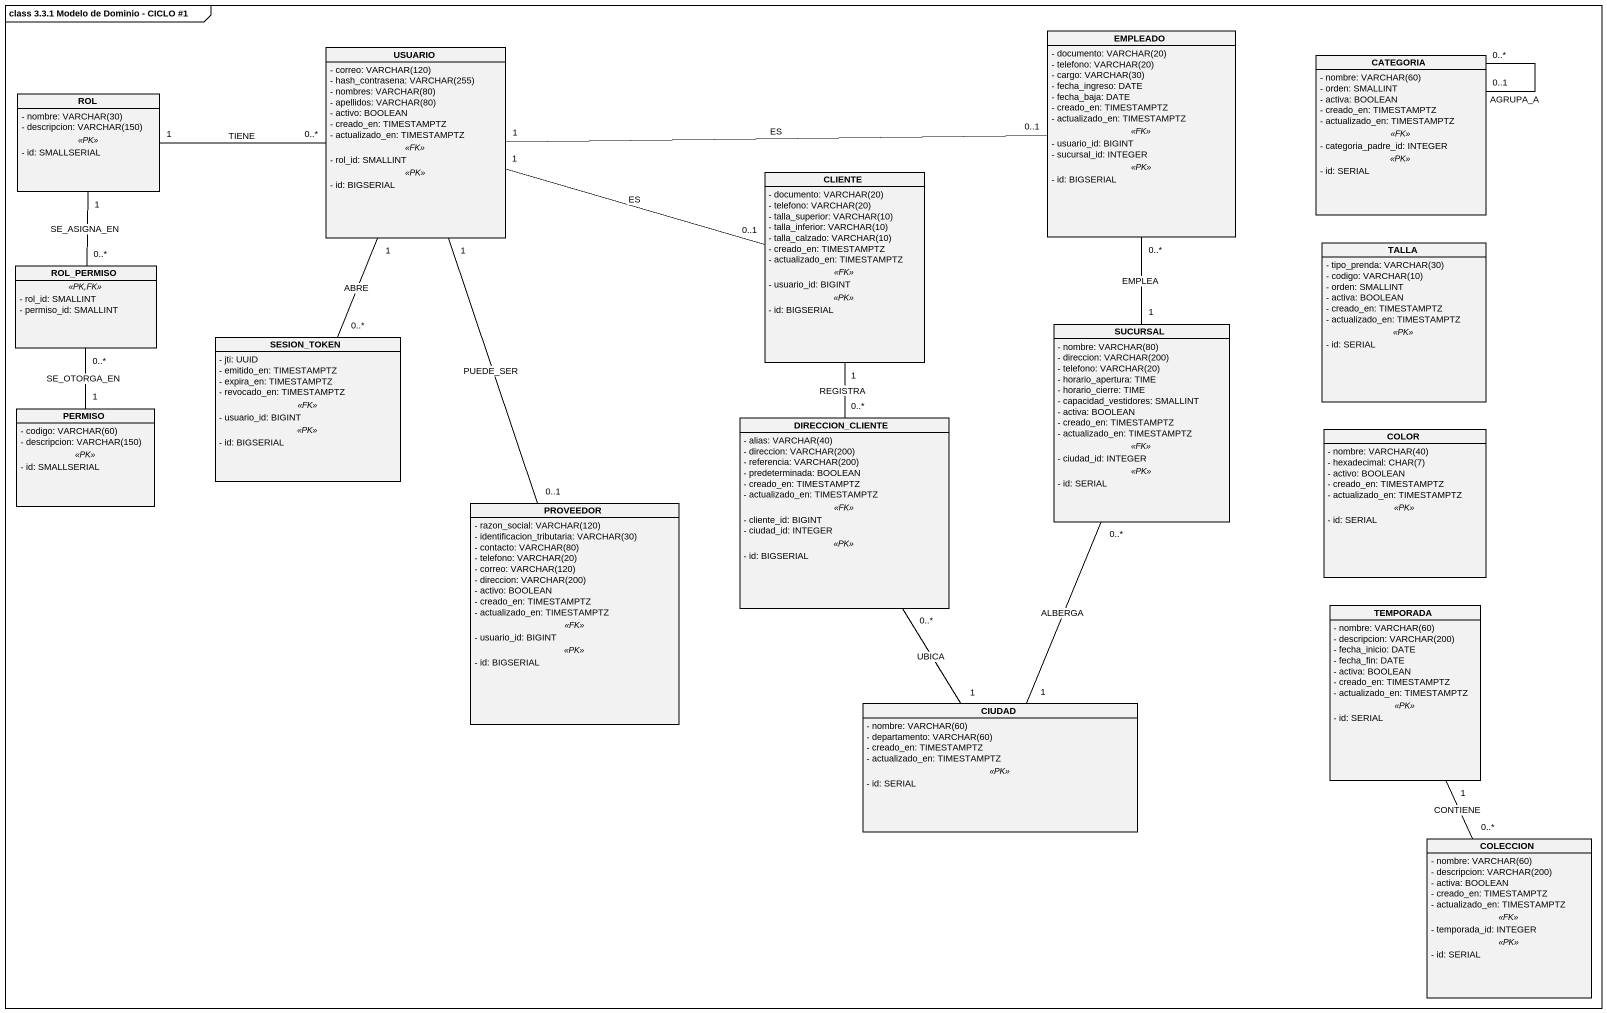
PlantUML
@startuml
mainframe class 3.3.1 Modelo de Dominio - CICLO #1
hide circle
hide empty members
skinparam classAttributeIconSize 0
class EMPLEADO {
  {field} - documento: VARCHAR(20)
  {field} - telefono: VARCHAR(20)
  {field} - cargo: VARCHAR(30)
  - fecha_ingreso: DATE
  - fecha_baja: DATE
  - creado_en: TIMESTAMPTZ
  - actualizado_en: TIMESTAMPTZ
  .. <<FK>> ..
  - usuario_id: BIGINT
  - sucursal_id: INTEGER
  .. <<PK>> ..
  - id: BIGSERIAL
}
class USUARIO {
  {field} - correo: VARCHAR(120)
  {field} - hash_contrasena: VARCHAR(255)
  {field} - nombres: VARCHAR(80)
  {field} - apellidos: VARCHAR(80)
  - activo: BOOLEAN
  - creado_en: TIMESTAMPTZ
  - actualizado_en: TIMESTAMPTZ
  .. <<FK>> ..
  - rol_id: SMALLINT
  .. <<PK>> ..
  - id: BIGSERIAL
}
class CATEGORIA {
  {field} - nombre: VARCHAR(60)
  - orden: SMALLINT
  - activa: BOOLEAN
  - creado_en: TIMESTAMPTZ
  - actualizado_en: TIMESTAMPTZ
  .. <<FK>> ..
  - categoria_padre_id: INTEGER
  .. <<PK>> ..
  - id: SERIAL
}
class ROL {
  {field} - nombre: VARCHAR(30)
  {field} - descripcion: VARCHAR(150)
  .. <<PK>> ..
  - id: SMALLSERIAL
}
class CLIENTE {
  {field} - documento: VARCHAR(20)
  {field} - telefono: VARCHAR(20)
  {field} - talla_superior: VARCHAR(10)
  {field} - talla_inferior: VARCHAR(10)
  {field} - talla_calzado: VARCHAR(10)
  - creado_en: TIMESTAMPTZ
  - actualizado_en: TIMESTAMPTZ
  .. <<FK>> ..
  - usuario_id: BIGINT
  .. <<PK>> ..
  - id: BIGSERIAL
}
class ROL_PERMISO {
  .. <<PK,FK>> ..
  - rol_id: SMALLINT
  - permiso_id: SMALLINT
}
class TALLA {
  {field} - tipo_prenda: VARCHAR(30)
  {field} - codigo: VARCHAR(10)
  - orden: SMALLINT
  - activa: BOOLEAN
  - creado_en: TIMESTAMPTZ
  - actualizado_en: TIMESTAMPTZ
  .. <<PK>> ..
  - id: SERIAL
}
class SESION_TOKEN {
  - jti: UUID
  - emitido_en: TIMESTAMPTZ
  - expira_en: TIMESTAMPTZ
  - revocado_en: TIMESTAMPTZ
  .. <<FK>> ..
  - usuario_id: BIGINT
  .. <<PK>> ..
  - id: BIGSERIAL
}
class SUCURSAL {
  {field} - nombre: VARCHAR(80)
  {field} - direccion: VARCHAR(200)
  {field} - telefono: VARCHAR(20)
  - horario_apertura: TIME
  - horario_cierre: TIME
  - capacidad_vestidores: SMALLINT
  - activa: BOOLEAN
  - creado_en: TIMESTAMPTZ
  - actualizado_en: TIMESTAMPTZ
  .. <<FK>> ..
  - ciudad_id: INTEGER
  .. <<PK>> ..
  - id: SERIAL
}
class PERMISO {
  {field} - codigo: VARCHAR(60)
  {field} - descripcion: VARCHAR(150)
  .. <<PK>> ..
  - id: SMALLSERIAL
}
class DIRECCION_CLIENTE {
  {field} - alias: VARCHAR(40)
  {field} - direccion: VARCHAR(200)
  {field} - referencia: VARCHAR(200)
  - predeterminada: BOOLEAN
  - creado_en: TIMESTAMPTZ
  - actualizado_en: TIMESTAMPTZ
  .. <<FK>> ..
  - cliente_id: BIGINT
  - ciudad_id: INTEGER
  .. <<PK>> ..
  - id: BIGSERIAL
}
class COLOR {
  {field} - nombre: VARCHAR(40)
  {field} - hexadecimal: CHAR(7)
  - activo: BOOLEAN
  - creado_en: TIMESTAMPTZ
  - actualizado_en: TIMESTAMPTZ
  .. <<PK>> ..
  - id: SERIAL
}
class PROVEEDOR {
  {field} - razon_social: VARCHAR(120)
  {field} - identificacion_tributaria: VARCHAR(30)
  {field} - contacto: VARCHAR(80)
  {field} - telefono: VARCHAR(20)
  {field} - correo: VARCHAR(120)
  {field} - direccion: VARCHAR(200)
  - activo: BOOLEAN
  - creado_en: TIMESTAMPTZ
  - actualizado_en: TIMESTAMPTZ
  .. <<FK>> ..
  - usuario_id: BIGINT
  .. <<PK>> ..
  - id: BIGSERIAL
}
class TEMPORADA {
  {field} - nombre: VARCHAR(60)
  {field} - descripcion: VARCHAR(200)
  - fecha_inicio: DATE
  - fecha_fin: DATE
  - activa: BOOLEAN
  - creado_en: TIMESTAMPTZ
  - actualizado_en: TIMESTAMPTZ
  .. <<PK>> ..
  - id: SERIAL
}
class CIUDAD {
  {field} - nombre: VARCHAR(60)
  {field} - departamento: VARCHAR(60)
  - creado_en: TIMESTAMPTZ
  - actualizado_en: TIMESTAMPTZ
  .. <<PK>> ..
  - id: SERIAL
}
class COLECCION {
  {field} - nombre: VARCHAR(60)
  {field} - descripcion: VARCHAR(200)
  - activa: BOOLEAN
  - creado_en: TIMESTAMPTZ
  - actualizado_en: TIMESTAMPTZ
  .. <<FK>> ..
  - temporada_id: INTEGER
  .. <<PK>> ..
  - id: SERIAL
}
USUARIO "1" -right- "0..1" EMPLEADO : ES
USUARIO "1" -right- "0..1" CLIENTE : ES
USUARIO "1" -- "0..*" SESION_TOKEN : ABRE
USUARIO "1" -- "0..1" PROVEEDOR : PUEDE_SER
CATEGORIA "0..1" -- "0..*" CATEGORIA : AGRUPA_A
ROL "1" -right- "0..*" USUARIO : TIENE
ROL "1" -- "0..*" ROL_PERMISO : SE_ASIGNA_EN
CLIENTE "1" -- "0..*" DIRECCION_CLIENTE : REGISTRA
SUCURSAL "1" -up- "0..*" EMPLEADO : EMPLEA
PERMISO "1" -up- "0..*" ROL_PERMISO : SE_OTORGA_EN
TEMPORADA "1" -- "0..*" COLECCION : CONTIENE
CIUDAD "1" -up- "0..*" SUCURSAL : ALBERGA
CIUDAD "1" -up- "0..*" DIRECCION_CLIENTE : UBICA
@enduml
